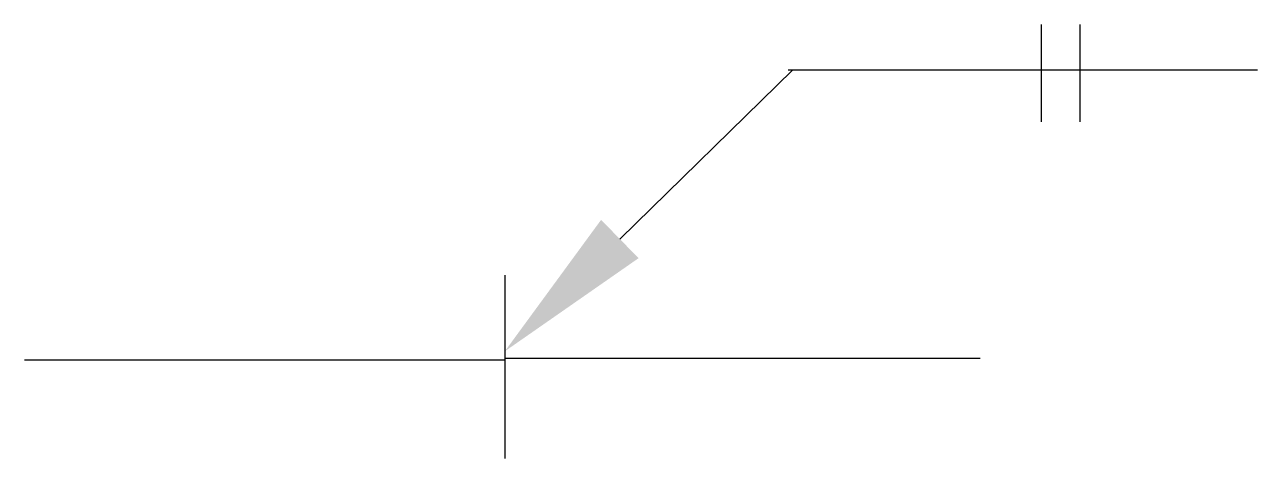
# Model space of a CAD drawing. Header units: metres. Extents: x -94177 to -92260, y -332199 to -331524.
import ezdxf

# ---------------------------------------------------------------- set-up
doc = ezdxf.new("R2010")
doc.units = ezdxf.units.M
doc.layers.add('STEEL', color=1, linetype='Continuous')
doc.layers.add('TEXT', color=3, linetype='Continuous')

msp = doc.modelspace()

# ---------------------------------------------------------------- linework, layer by layer
at = {"layer": 'STEEL'}
for points in [[(-93430.27, -331913.88), (-93430.27, -332198.75)], [(-94176.64, -332045.74), (-93430.27, -332045.74)], [(-93430.27, -332043.22), (-92691.25, -332043.22)]]:
    msp.add_lwpolyline(points, dxfattribs=at)
at = {"layer": 'TEXT'}
for p, q in [((-92596.27, -331524.4), (-92596.27, -331675.59)), ((-92536.3, -331524.4), (-92536.3, -331675.59)), ((-93251.42, -331857.69), (-92982.28, -331594.82)), ((-92989.77, -331594.82), (-92260.38, -331594.82)), ((-92982.28, -331594.82), (-92732.28, -331594.82))]:
    msp.add_line(p, q, dxfattribs=at)
msp.add_solid([(-93222.3, -331887.5), (-93280.53, -331827.88), (-93430.27, -332032.37)], dxfattribs=at)

doc.saveas('drawing.dxf')
